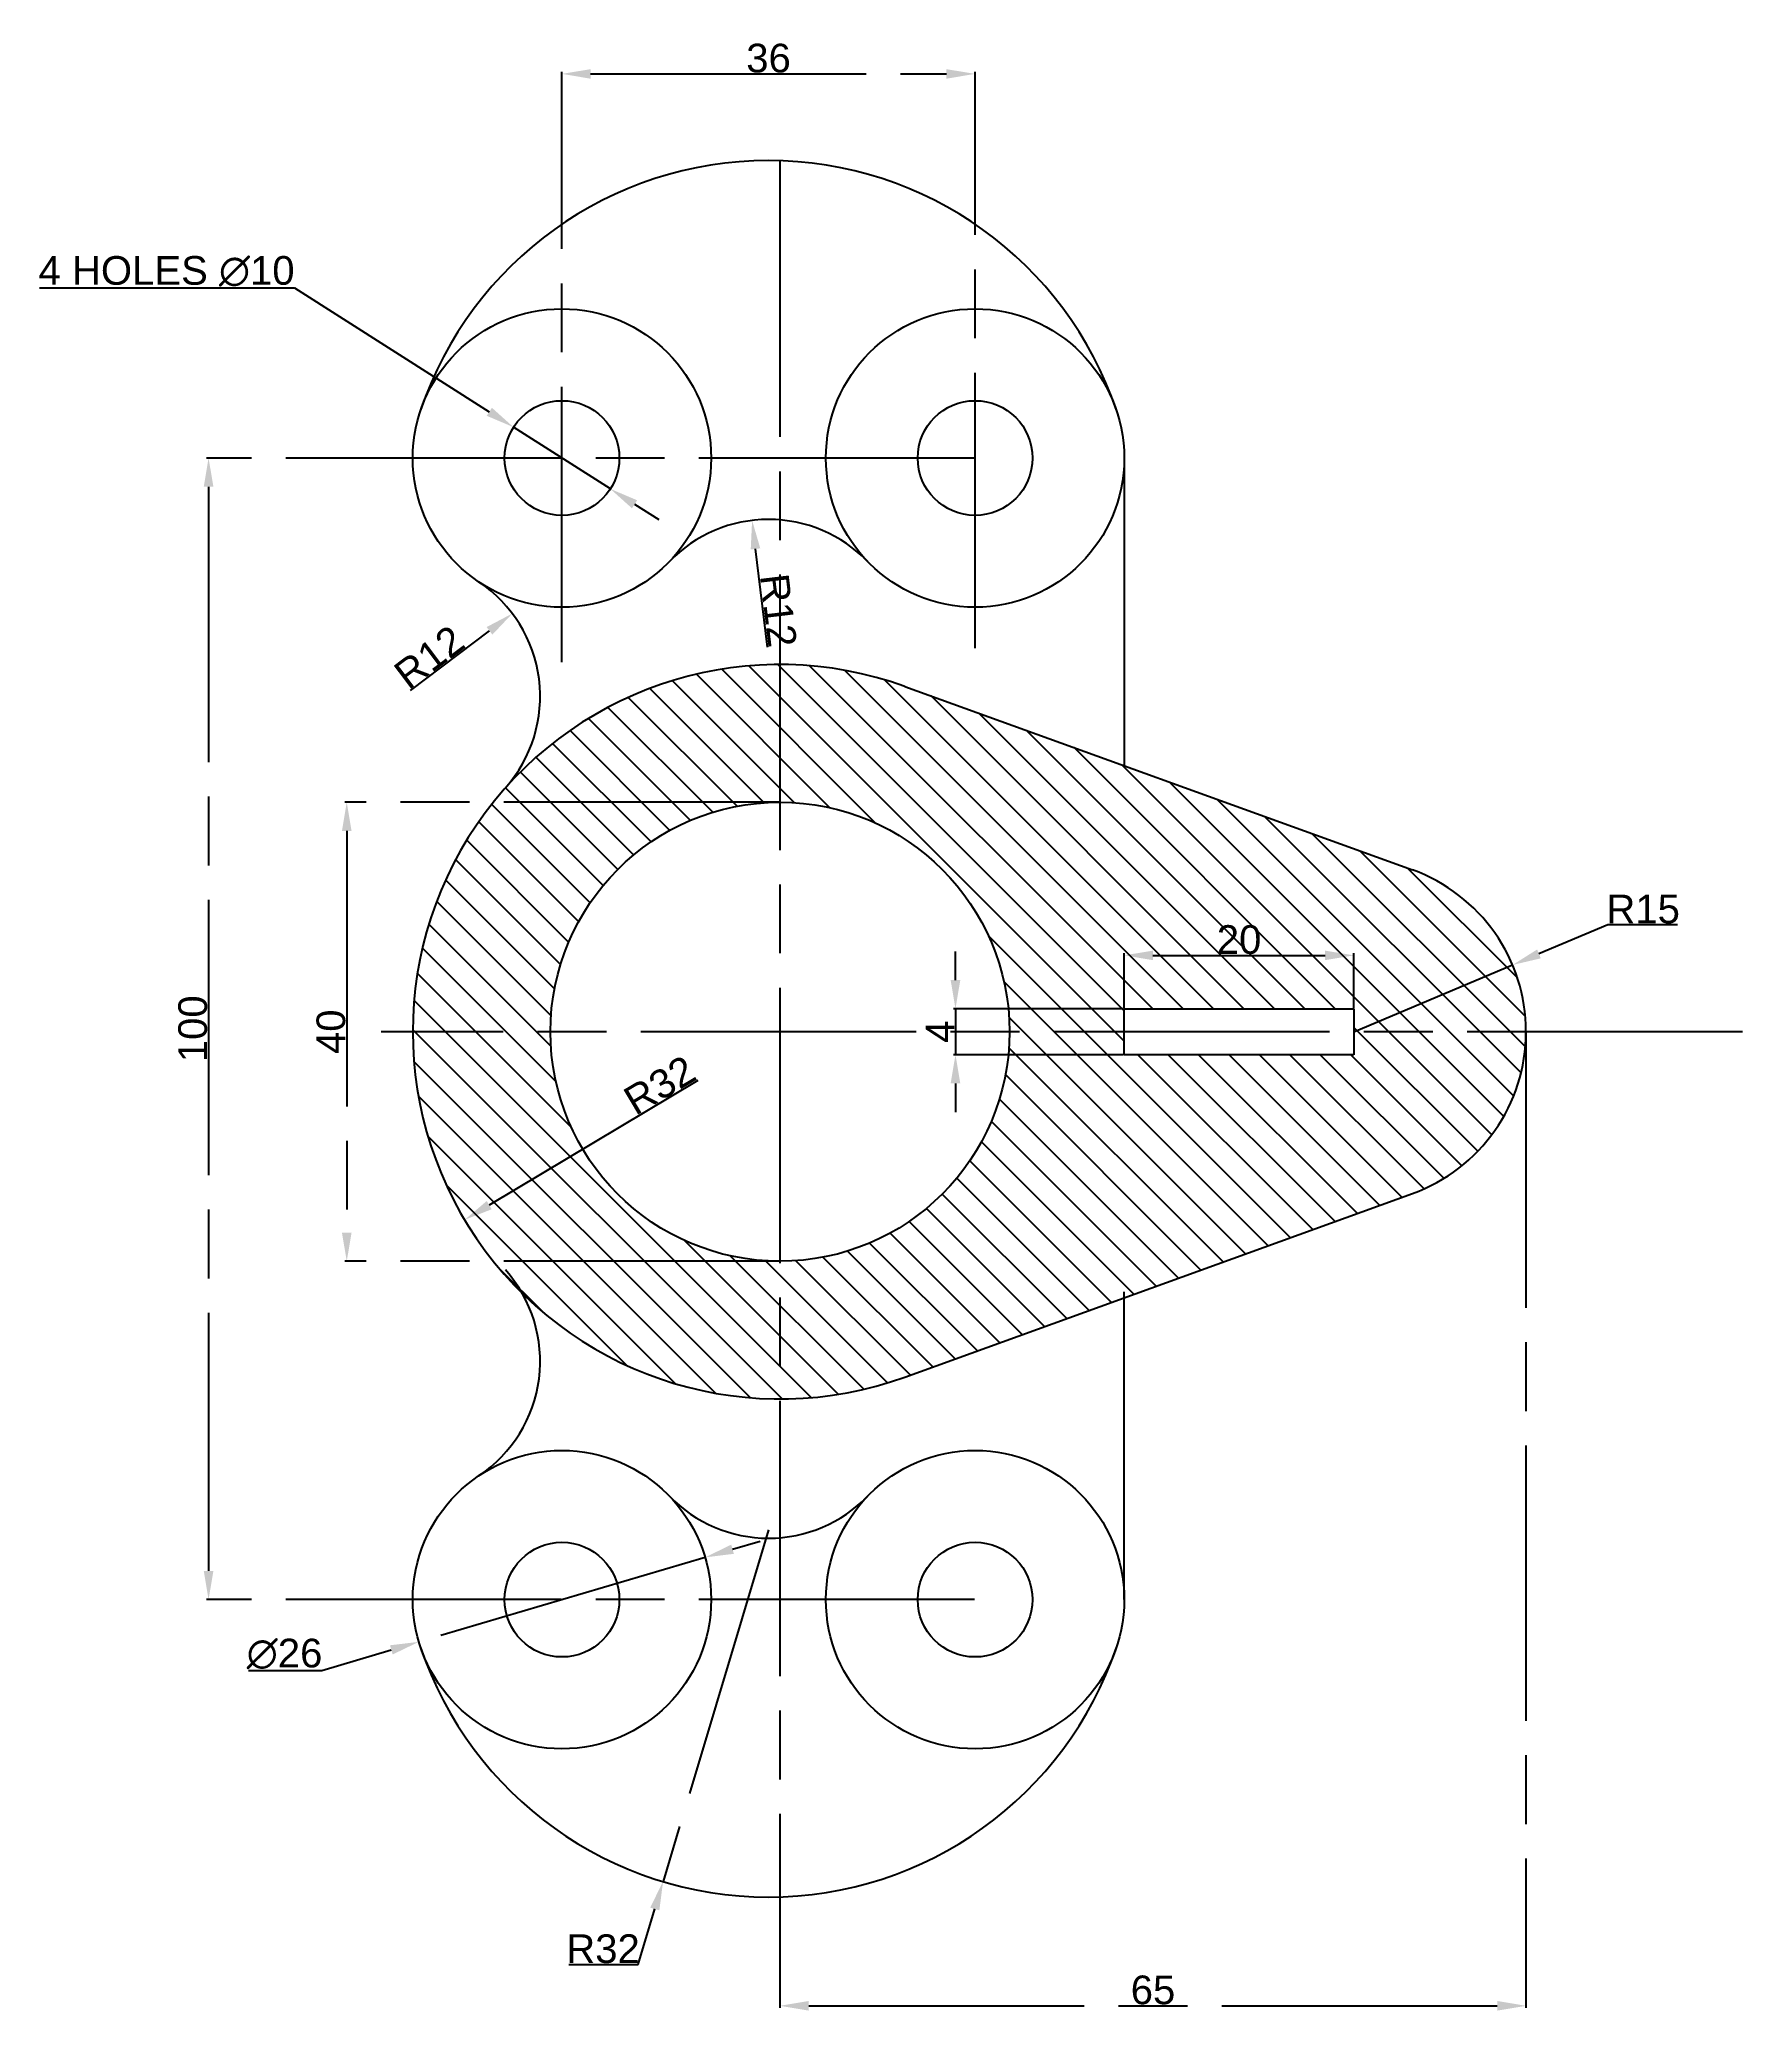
# Model space of a CAD drawing. Header units: millimetres. Extents: x -65 to 84, y -85 to 86.
import ezdxf

# ---------------------------------------------------------------- set-up
doc = ezdxf.new("R2010")
doc.units = ezdxf.units.MM
doc.header["$MEASUREMENT"] = 0
doc.linetypes.add('ACAD_ISO08W100', pattern=[36, 24, -3, 6, -3])
doc.styles.get("Standard").update_dxf_attribs({"font": 'arial.ttf'})
doc.dimstyles.new('Copy of Standard', dxfattribs={"dimtxt": 2.5, "dimasz": 2.5, "dimexe": 0.18, "dimexo": 0.0625, "dimgap": 0.09, "dimtad": 1, "dimtoh": 1, "dimdec": 0, "dimzin": 0, "dimdsep": 46, "dimtxsty": 'Standard', "dimcen": 0, "dimadec": 0, "dimazin": 0, "dimtfac": 1, "dimtdec": 0, "dimtmove": 0, "dimatfit": 3, "dimfxl": 1, "dimtolj": 1, "dimtzin": 0, "dimarcsym": 0})

# ---------------------------------------------------------------- blocks, each defined once
blk = doc.blocks.new('*D1')
at = {"color": 0, "lineweight": -2, "transparency": 16777216}
for p, q in [((72.13, 9.31), (66.13, 6.79)), ((78.21, 9.31), (72.13, 9.31)), ((50, 0), (63.83, 5.82))]:
    blk.add_line(p, q, dxfattribs=at)
at = {"color": 0, "transparency": 16777216}
blk.add_solid([(65.97, 7.17), (66.29, 6.4), (63.83, 5.82)], dxfattribs=at)
at = {"layer": 'Defpoints', "color": 0, "transparency": 16777216}
for p in [(63.83, 5.82), (50, 0)]:
    blk.add_point(p, dxfattribs=at)
at = {"color": 0, "transparency": 16777216, "insert": (75.21, 10.68), "char_height": 2.5, "attachment_point": 5}
blk.add_mtext('\\A1;R15', dxfattribs=at)
blk = doc.blocks.new('*D2')
at = {"color": 0, "lineweight": -2, "transparency": 16777216}
blk.add_line((-7.15, -4.26), (-25.34, -15.11), dxfattribs=at)
at = {"color": 0, "transparency": 16777216}
blk.add_solid([(-25.55, -14.75), (-25.12, -15.47), (-27.48, -16.39)], dxfattribs=at)
at = {"layer": 'Defpoints', "color": 0, "transparency": 16777216}
for p in [(0, 0), (-27.48, -16.39)]:
    blk.add_point(p, dxfattribs=at)
at = {"color": 0, "transparency": 16777216, "insert": (-10.48, -4.66), "char_height": 2.5, "attachment_point": 5, "rotation": 30.8067}
blk.add_mtext('\\A1;R32', dxfattribs=at)
blk = doc.blocks.new('*D6')
at = {"color": 0, "linetype": 'ACAD_ISO08W100', "lineweight": -2, "transparency": 16777216}
for p, q in [((-19, 32.22), (-19, 83.66)), ((-16.5, 83.48), (14.5, 83.48)), ((17, 33.44), (17, 83.66))]:
    blk.add_line(p, q, dxfattribs=at)
at = {"color": 0, "linetype": 'ACAD_ISO08W100', "transparency": 16777216}
for points in [[(-16.5, 83.89), (-16.5, 83.06), (-19, 83.48)], [(14.5, 83.89), (14.5, 83.06), (17, 83.48)]]:
    blk.add_solid(points, dxfattribs=at)
at = {"layer": 'Defpoints', "color": 0, "linetype": 'ACAD_ISO08W100', "transparency": 16777216}
for p in [(17, 83.48), (17, 33.38), (-19, 32.16)]:
    blk.add_point(p, dxfattribs=at)
at = {"color": 0, "linetype": 'ACAD_ISO08W100', "transparency": 16777216, "insert": (-1, 84.84), "char_height": 2.5, "attachment_point": 5}
blk.add_mtext('\\A1;36', dxfattribs=at)
blk = doc.blocks.new('*D7')
at = {"color": 0, "linetype": 'ACAD_ISO08W100', "lineweight": -2, "transparency": 16777216}
blk.add_line((-1.1, 33.52), (-2.13, 42.08), dxfattribs=at)
at = {"color": 0, "linetype": 'ACAD_ISO08W100', "transparency": 16777216}
blk.add_solid([(-1.72, 42.13), (-2.55, 42.03), (-2.43, 44.57)], dxfattribs=at)
at = {"layer": 'Defpoints', "color": 0, "linetype": 'ACAD_ISO08W100', "transparency": 16777216}
for p in [(-2.43, 44.57), (-1, 32.65)]:
    blk.add_point(p, dxfattribs=at)
at = {"color": 0, "linetype": 'ACAD_ISO08W100', "transparency": 16777216, "insert": (-0.13, 36.72), "char_height": 2.5, "attachment_point": 5, "rotation": 276.8442}
blk.add_mtext('\\A1;R12', dxfattribs=at)
blk = doc.blocks.new('*D8')
at = {"color": 0, "linetype": 'ACAD_ISO08W100', "lineweight": -2, "transparency": 16777216}
blk.add_line((-32.2, 29.74), (-25.31, 34.94), dxfattribs=at)
at = {"color": 0, "linetype": 'ACAD_ISO08W100', "transparency": 16777216}
blk.add_solid([(-25.56, 35.27), (-25.06, 34.61), (-23.32, 36.45)], dxfattribs=at)
at = {"layer": 'Defpoints', "color": 0, "linetype": 'ACAD_ISO08W100', "transparency": 16777216}
for p in [(-23.32, 36.45), (-32.9, 29.22)]:
    blk.add_point(p, dxfattribs=at)
at = {"color": 0, "linetype": 'ACAD_ISO08W100', "transparency": 16777216, "insert": (-30.57, 32.66), "char_height": 2.5, "attachment_point": 5, "rotation": 37.0316}
blk.add_mtext('\\A1;R12', dxfattribs=at)
blk = doc.blocks.new('*D9')
at = {"color": 0, "linetype": 'ACAD_ISO08W100', "lineweight": -2, "transparency": 16777216}
for p, q in [((-1, -43.41), (-10.19, -74.06)), ((-12.36, -81.29), (-10.91, -76.45)), ((-18.4, -81.29), (-12.36, -81.29))]:
    blk.add_line(p, q, dxfattribs=at)
at = {"color": 0, "linetype": 'ACAD_ISO08W100', "transparency": 16777216}
blk.add_solid([(-11.31, -76.33), (-10.51, -76.57), (-10.19, -74.06)], dxfattribs=at)
at = {"layer": 'Defpoints', "color": 0, "linetype": 'ACAD_ISO08W100', "transparency": 16777216}
for p in [(-1, -43.41), (-10.19, -74.06)]:
    blk.add_point(p, dxfattribs=at)
at = {"color": 0, "linetype": 'ACAD_ISO08W100', "transparency": 16777216, "insert": (-15.42, -79.93), "char_height": 2.5, "attachment_point": 5}
blk.add_mtext('\\A1;R32', dxfattribs=at)
blk = doc.blocks.new('*D10')
at = {"color": 0, "linetype": 'ACAD_ISO08W100', "lineweight": -2, "transparency": 16777216}
for p, q in [((-4.13, -45.1), (-1.74, -44.4)), ((-6.53, -45.81), (-31.47, -53.17)), ((-39.93, -55.66), (-33.87, -53.87)), ((-46.32, -55.66), (-39.93, -55.66))]:
    blk.add_line(p, q, dxfattribs=at)
at = {"color": 0, "linetype": 'ACAD_ISO08W100', "transparency": 16777216}
for points in [[(-4.25, -44.7), (-4.02, -45.5), (-6.53, -45.81)], [(-33.98, -53.47), (-33.75, -54.27), (-31.47, -53.17)]]:
    blk.add_solid(points, dxfattribs=at)
at = {"layer": 'Defpoints', "color": 0, "linetype": 'ACAD_ISO08W100', "transparency": 16777216}
for p in [(-6.53, -45.81), (-31.47, -53.17)]:
    blk.add_point(p, dxfattribs=at)
at = {"color": 0, "linetype": 'ACAD_ISO08W100', "transparency": 16777216, "insert": (-43.17, -54.23), "char_height": 2.5, "attachment_point": 5}
blk.add_mtext('\\A1;∅26', dxfattribs=at)
blk = doc.blocks.new('*D11')
at = {"color": 0, "linetype": 'ACAD_ISO08W100', "lineweight": -2, "transparency": 16777216}
for p, q in [((0, 75.84), (0, -85.07)), ((65, -0.06), (65, -85.07)), ((2.5, -84.89), (62.5, -84.89))]:
    blk.add_line(p, q, dxfattribs=at)
at = {"color": 0, "linetype": 'ACAD_ISO08W100', "transparency": 16777216}
for points in [[(2.5, -84.47), (2.5, -85.31), (0, -84.89)], [(62.5, -84.47), (62.5, -85.31), (65, -84.89)]]:
    blk.add_solid(points, dxfattribs=at)
at = {"layer": 'Defpoints', "color": 0, "linetype": 'ACAD_ISO08W100', "transparency": 16777216}
for p in [(0, 75.9), (65, 0), (65, -84.89)]:
    blk.add_point(p, dxfattribs=at)
at = {"color": 0, "linetype": 'ACAD_ISO08W100', "transparency": 16777216, "insert": (32.5, -83.52), "char_height": 2.5, "attachment_point": 5}
blk.add_mtext('\\A1;65', dxfattribs=at)
blk = doc.blocks.new('*D12')
at = {"color": 0, "linetype": 'ACAD_ISO08W100', "lineweight": -2, "transparency": 16777216}
for p, q in [((16.94, 50), (-49.97, 50)), ((-49.79, 47.5), (-49.79, -46.99)), ((16.94, -49.49), (-49.97, -49.49))]:
    blk.add_line(p, q, dxfattribs=at)
at = {"color": 0, "linetype": 'ACAD_ISO08W100', "transparency": 16777216}
for points in [[(-50.21, 47.5), (-49.37, 47.5), (-49.79, 50)], [(-50.21, -46.99), (-49.37, -46.99), (-49.79, -49.49)]]:
    blk.add_solid(points, dxfattribs=at)
at = {"layer": 'Defpoints', "color": 0, "linetype": 'ACAD_ISO08W100', "transparency": 16777216}
for p in [(17, 50), (-49.79, -49.49), (17, -49.49)]:
    blk.add_point(p, dxfattribs=at)
at = {"color": 0, "linetype": 'ACAD_ISO08W100', "transparency": 16777216, "insert": (-51.16, 0.26), "char_height": 2.5, "attachment_point": 5, "rotation": 90}
blk.add_mtext('\\A1;100', dxfattribs=at)
blk = doc.blocks.new('*D13')
at = {"color": 0, "linetype": 'ACAD_ISO08W100', "lineweight": -2, "transparency": 16777216}
for p, q in [((-0.06, 20), (-37.93, 20)), ((-37.75, 17.5), (-37.75, -17.5)), ((-0.06, -20), (-37.93, -20))]:
    blk.add_line(p, q, dxfattribs=at)
at = {"color": 0, "linetype": 'ACAD_ISO08W100', "transparency": 16777216}
for points in [[(-38.17, 17.5), (-37.33, 17.5), (-37.75, 20)], [(-38.17, -17.5), (-37.33, -17.5), (-37.75, -20)]]:
    blk.add_solid(points, dxfattribs=at)
at = {"layer": 'Defpoints', "color": 0, "linetype": 'ACAD_ISO08W100', "transparency": 16777216}
for p in [(0, 20), (-37.75, -20), (0, -20)]:
    blk.add_point(p, dxfattribs=at)
at = {"color": 0, "linetype": 'ACAD_ISO08W100', "transparency": 16777216, "insert": (-39.12, 0), "char_height": 2.5, "attachment_point": 5, "rotation": 90}
blk.add_mtext('\\A1;40', dxfattribs=at)
blk = doc.blocks.new('*D14')
at = {"color": 0, "linetype": 'ACAD_ISO08W100', "lineweight": -2, "transparency": 16777216}
for p, q in [((15.29, 4.5), (15.29, 7)), ((29.94, 2), (15.11, 2)), ((15.29, 2), (15.29, -2)), ((29.94, -2), (15.11, -2)), ((15.29, -4.5), (15.29, -7))]:
    blk.add_line(p, q, dxfattribs=at)
at = {"color": 0, "linetype": 'ACAD_ISO08W100', "transparency": 16777216}
for points in [[(14.87, 4.5), (15.71, 4.5), (15.29, 2)], [(14.87, -4.5), (15.71, -4.5), (15.29, -2)]]:
    blk.add_solid(points, dxfattribs=at)
at = {"layer": 'Defpoints', "color": 0, "linetype": 'ACAD_ISO08W100', "transparency": 16777216}
for p in [(30, 2), (15.29, -2), (30, -2)]:
    blk.add_point(p, dxfattribs=at)
at = {"color": 0, "linetype": 'ACAD_ISO08W100', "transparency": 16777216, "insert": (13.95, 0), "char_height": 2.5, "attachment_point": 5, "rotation": 90}
blk.add_mtext('\\A1;4', dxfattribs=at)
blk = doc.blocks.new('*D15')
at = {"color": 0, "linetype": 'ACAD_ISO08W100', "lineweight": -2, "transparency": 16777216}
for p, q in [((30, 2.06), (30, 6.84)), ((32.5, 6.66), (47.5, 6.66)), ((50, 2.06), (50, 6.84))]:
    blk.add_line(p, q, dxfattribs=at)
at = {"color": 0, "linetype": 'ACAD_ISO08W100', "transparency": 16777216}
for points in [[(32.5, 7.07), (32.5, 6.24), (30, 6.66)], [(47.5, 7.07), (47.5, 6.24), (50, 6.66)]]:
    blk.add_solid(points, dxfattribs=at)
at = {"layer": 'Defpoints', "color": 0, "linetype": 'ACAD_ISO08W100', "transparency": 16777216}
for p in [(50, 6.66), (30, 2), (50, 2)]:
    blk.add_point(p, dxfattribs=at)
at = {"color": 0, "linetype": 'ACAD_ISO08W100', "transparency": 16777216, "insert": (40, 8.02), "char_height": 2.5, "attachment_point": 5}
blk.add_mtext('\\A1;20', dxfattribs=at)
blk = doc.blocks.new('*D16')
at = {"color": 0, "linetype": 'ACAD_ISO08W100', "lineweight": -2, "transparency": 16777216}
for p, q in [((-64.51, 64.84), (-42.31, 64.84)), ((-42.31, 64.84), (-25.33, 54.03)), ((-14.78, 47.31), (-23.22, 52.69)), ((-12.67, 45.97), (-10.56, 44.63))]:
    blk.add_line(p, q, dxfattribs=at)
at = {"color": 0, "linetype": 'ACAD_ISO08W100', "transparency": 16777216}
for points in [[(-25.1, 54.38), (-25.55, 53.68), (-23.22, 52.69)], [(-12.45, 46.32), (-12.9, 45.62), (-14.78, 47.31)]]:
    blk.add_solid(points, dxfattribs=at)
at = {"layer": 'Defpoints', "color": 0, "linetype": 'ACAD_ISO08W100', "transparency": 16777216}
for p in [(-23.22, 52.69), (-14.78, 47.31)]:
    blk.add_point(p, dxfattribs=at)
at = {"color": 0, "linetype": 'ACAD_ISO08W100', "transparency": 16777216, "insert": (-53.45, 66.27), "char_height": 2.5, "attachment_point": 5}
blk.add_mtext('\\A1;4 HOLES ∅10', dxfattribs=at)

msp = doc.modelspace()

# ---------------------------------------------------------------- hatches: boundary and pattern name
h = msp.add_hatch()
h.set_pattern_fill('ANSI31', color=256, scale=15, angle=90)
h.paths.add_polyline_path([(55.1, 14.11), (10.88, 30.09, 1.424887), (10.88, -30.09), (55.1, -14.11, 0.70181)])
h.paths.add_polyline_path([(-20, 0, -1), (20, 0, -1)], flags=16)
h.paths.add_polyline_path([(30, -2), (30, 2), (50, 2), (50, -2)], flags=16)

# ---------------------------------------------------------------- linework, layer by layer
for p, q in [((30, 50), (30, 23.18)), ((10.88, 30.09), (55.1, 14.11)), ((30, -2), (30, 2)), ((30, 2), (50, 2)), ((50, 2), (50, -2)), ((50, -2), (30, -2)), ((10.88, -30.09), (55.1, -14.11)), ((30, -49.49), (30, -22.67))]:
    msp.add_line(p, q)
at = {"linetype": 'ACAD_ISO08W100'}
msp.add_line((83.87, 0), (-34.75, 0), dxfattribs=at)
for centre, radius in [((-19, 50), 13), ((17, 50), 13), ((-19, 50), 5), ((17, 50), 5), ((0, 0), 20), ((-19, -49.49), 13), ((17, -49.49), 13), ((-19, -49.49), 5), ((17, -49.49), 5)]:
    msp.add_circle(centre, radius)
for centre, radius, start, end in [((-1, 43.92), 32, 18.6717, 161.3283), ((-1, 32.65), 12, 43.9455, 136.0545), ((-32.9, 29.22), 12, 318.3893, 56.2268), ((0, 0), 32, 70.1231, 289.8769), ((50, 0), 15, 289.8769, 70.1231), ((-32.9, -28.71), 12, 303.7732, 41.6107), ((-1, -32.14), 12, 223.9455, 316.0545), ((-1, -43.41), 32, 198.6717, 341.3283)]:
    msp.add_arc(centre, radius, start, end)

# ---------------------------------------------------------------- dimensions: what is measured, and where the dimension line sits
for base, p1, p2, picture, middle in [((17, 83.48), (-19, 32.16), (17, 33.38), '*D6', (-1, 84.84)), ((65, -84.89), (0, 75.9), (65, 0), '*D11', (32.5, -83.52)), ((50, 6.66), (30, 2), (50, 2), '*D15', (40, 8.02))]:
    dim = msp.add_linear_dim(base=base, p1=p1, p2=p2, dimstyle='Copy of Standard', dxfattribs=at)
    dim.commit()
    dim.dimension.update_dxf_attribs({"geometry": picture, "text_midpoint": middle})
dim = msp.add_diameter_dim_2p(p1=(-14.78, 47.31), p2=(-23.22, 52.69), text='4 HOLES <>', dimstyle='Copy of Standard', dxfattribs=at)
dim.commit()
dim.dimension.update_dxf_attribs({"geometry": '*D16', "text_midpoint": (-53.45, 64.84), "dimtype": 163})
dim = msp.add_linear_dim(base=(-49.79, -49.49), p1=(17, 50), p2=(17, -49.49), angle=90, text='100', dimstyle='Copy of Standard', dxfattribs=at)
dim.commit()
dim.dimension.update_dxf_attribs({"geometry": '*D12', "text_midpoint": (-51.16, 0.26)})
for center, mpoint, picture, middle in [((-1, 32.65), (-2.43, 44.57), '*D7', (-1.47, 36.56)), ((-32.9, 29.22), (-23.32, 36.45), '*D8', (-29.76, 31.59))]:
    dim = msp.add_radius_dim(center=center, mpoint=mpoint, dimstyle='Copy of Standard', dxfattribs=at)
    dim.commit()
    dim.dimension.update_dxf_attribs({"geometry": picture, "text_midpoint": middle, "dimtype": 164})
for base, p1, p2, picture, middle in [((-37.75, -20), (0, 20), (0, -20), '*D13', (-39.12, 0)), ((15.29, -2), (30, 2), (30, -2), '*D14', (13.95, 0))]:
    dim = msp.add_linear_dim(base=base, p1=p1, p2=p2, angle=90, dimstyle='Copy of Standard', dxfattribs=at)
    dim.commit()
    dim.dimension.update_dxf_attribs({"geometry": picture, "text_midpoint": middle})
for center, mpoint, picture, middle in [((50, 0), (63.83, 5.82), '*D1', (75.21, 9.31)), ((0, 0), (-27.48, -16.39), '*D2', (-9.78, -5.83))]:
    dim = msp.add_radius_dim(center=center, mpoint=mpoint, dimstyle='Copy of Standard')
    dim.commit()
    dim.dimension.update_dxf_attribs({"geometry": picture, "text_midpoint": middle, "dimtype": 164})
dim = msp.add_diameter_dim_2p(p1=(-6.53, -45.81), p2=(-31.47, -53.17), dimstyle='Copy of Standard', dxfattribs=at)
dim.commit()
dim.dimension.update_dxf_attribs({"geometry": '*D10', "text_midpoint": (-43.17, -55.66), "dimtype": 163})
dim = msp.add_radius_dim(center=(-1, -43.41), mpoint=(-10.19, -74.06), dimstyle='Copy of Standard', dxfattribs=at)
dim.commit()
dim.dimension.update_dxf_attribs({"geometry": '*D9', "text_midpoint": (-15.42, -79.93)})

doc.saveas('drawing.dxf')
